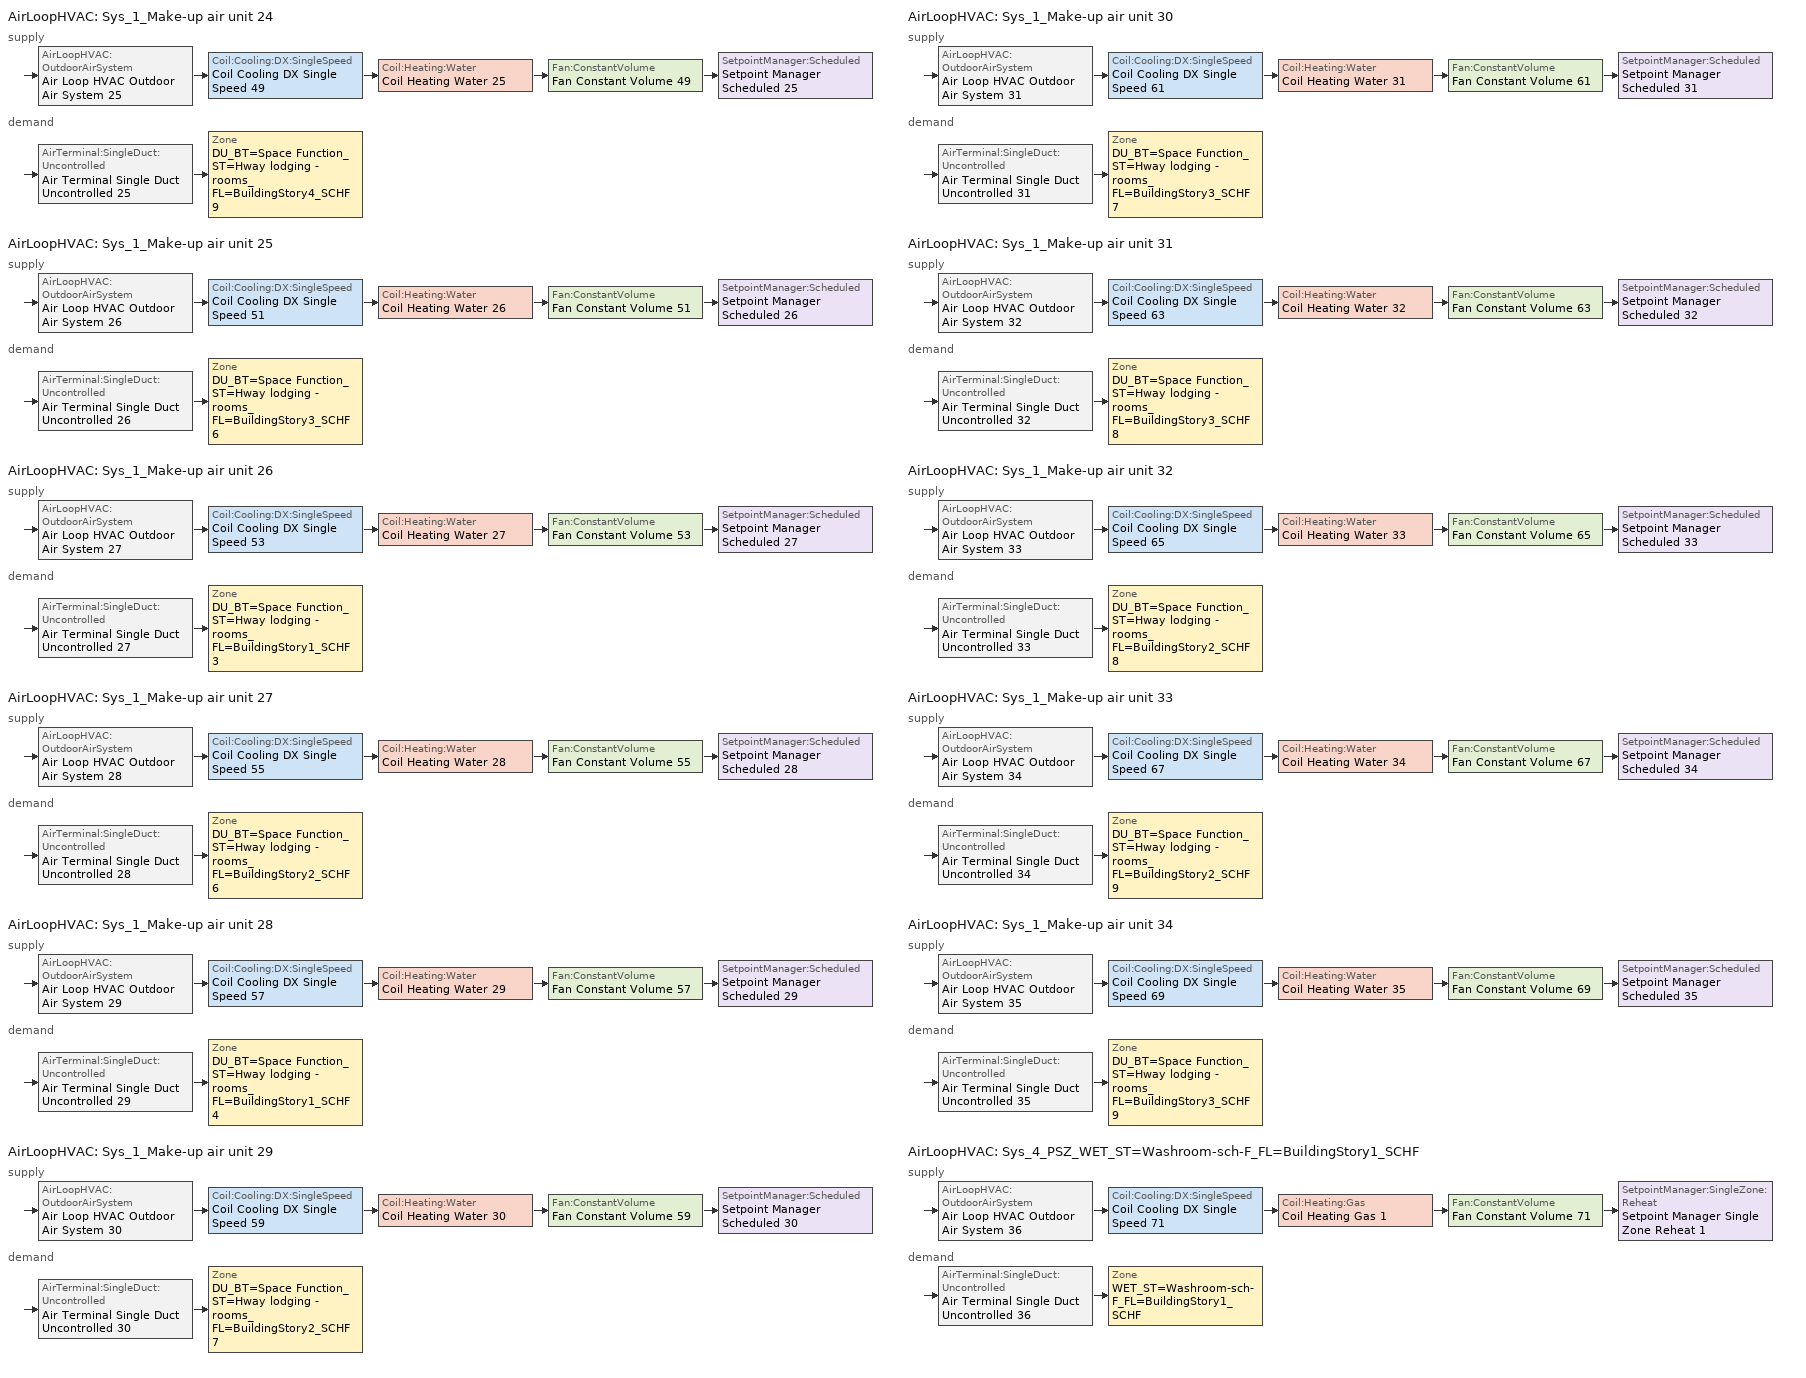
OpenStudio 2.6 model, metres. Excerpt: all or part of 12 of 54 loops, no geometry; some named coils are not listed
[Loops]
AirLoopHVAC 'Sys_1_Make-up air unit 24'
 supply: AirLoopHVAC:OutdoorAirSystem 'Air Loop HVAC Outdoor Air System 25' > Coil:Cooling:DX:SingleSpeed 'Coil Cooling DX Single Speed 49' > Coil:Heating:Water 'Coil Heating Water 25' > Fan:ConstantVolume 'Fan Constant Volume 49' > SetpointManager:Scheduled 'Setpoint Manager Scheduled 25'
 demand: AirTerminal:SingleDuct:Uncontrolled 'Air Terminal Single Duct Uncontrolled 25' > Zone 'DU_BT=Space Function_ST=Hway lodging - rooms_FL=BuildingStory4_SCHF 9'
AirLoopHVAC 'Sys_1_Make-up air unit 25'
 supply: AirLoopHVAC:OutdoorAirSystem 'Air Loop HVAC Outdoor Air System 26' > Coil:Cooling:DX:SingleSpeed 'Coil Cooling DX Single Speed 51' > Coil:Heating:Water 'Coil Heating Water 26' > Fan:ConstantVolume 'Fan Constant Volume 51' > SetpointManager:Scheduled 'Setpoint Manager Scheduled 26'
 demand: AirTerminal:SingleDuct:Uncontrolled 'Air Terminal Single Duct Uncontrolled 26' > Zone 'DU_BT=Space Function_ST=Hway lodging - rooms_FL=BuildingStory3_SCHF 6'
AirLoopHVAC 'Sys_1_Make-up air unit 26'
 supply: AirLoopHVAC:OutdoorAirSystem 'Air Loop HVAC Outdoor Air System 27' > Coil:Cooling:DX:SingleSpeed 'Coil Cooling DX Single Speed 53' > Coil:Heating:Water 'Coil Heating Water 27' > Fan:ConstantVolume 'Fan Constant Volume 53' > SetpointManager:Scheduled 'Setpoint Manager Scheduled 27'
 demand: AirTerminal:SingleDuct:Uncontrolled 'Air Terminal Single Duct Uncontrolled 27' > Zone 'DU_BT=Space Function_ST=Hway lodging - rooms_FL=BuildingStory1_SCHF 3'
AirLoopHVAC 'Sys_1_Make-up air unit 27'
 supply: AirLoopHVAC:OutdoorAirSystem 'Air Loop HVAC Outdoor Air System 28' > Coil:Cooling:DX:SingleSpeed 'Coil Cooling DX Single Speed 55' > Coil:Heating:Water 'Coil Heating Water 28' > Fan:ConstantVolume 'Fan Constant Volume 55' > SetpointManager:Scheduled 'Setpoint Manager Scheduled 28'
 demand: AirTerminal:SingleDuct:Uncontrolled 'Air Terminal Single Duct Uncontrolled 28' > Zone 'DU_BT=Space Function_ST=Hway lodging - rooms_FL=BuildingStory2_SCHF 6'
AirLoopHVAC 'Sys_1_Make-up air unit 28'
 supply: AirLoopHVAC:OutdoorAirSystem 'Air Loop HVAC Outdoor Air System 29' > Coil:Cooling:DX:SingleSpeed 'Coil Cooling DX Single Speed 57' > Coil:Heating:Water 'Coil Heating Water 29' > Fan:ConstantVolume 'Fan Constant Volume 57' > SetpointManager:Scheduled 'Setpoint Manager Scheduled 29'
 demand: AirTerminal:SingleDuct:Uncontrolled 'Air Terminal Single Duct Uncontrolled 29' > Zone 'DU_BT=Space Function_ST=Hway lodging - rooms_FL=BuildingStory1_SCHF 4'
AirLoopHVAC 'Sys_1_Make-up air unit 29'
 supply: AirLoopHVAC:OutdoorAirSystem 'Air Loop HVAC Outdoor Air System 30' > Coil:Cooling:DX:SingleSpeed 'Coil Cooling DX Single Speed 59' > Coil:Heating:Water 'Coil Heating Water 30' > Fan:ConstantVolume 'Fan Constant Volume 59' > SetpointManager:Scheduled 'Setpoint Manager Scheduled 30'
 demand: AirTerminal:SingleDuct:Uncontrolled 'Air Terminal Single Duct Uncontrolled 30' > Zone 'DU_BT=Space Function_ST=Hway lodging - rooms_FL=BuildingStory2_SCHF 7'
AirLoopHVAC 'Sys_1_Make-up air unit 30'
 supply: AirLoopHVAC:OutdoorAirSystem 'Air Loop HVAC Outdoor Air System 31' > Coil:Cooling:DX:SingleSpeed 'Coil Cooling DX Single Speed 61' > Coil:Heating:Water 'Coil Heating Water 31' > Fan:ConstantVolume 'Fan Constant Volume 61' > SetpointManager:Scheduled 'Setpoint Manager Scheduled 31'
 demand: AirTerminal:SingleDuct:Uncontrolled 'Air Terminal Single Duct Uncontrolled 31' > Zone 'DU_BT=Space Function_ST=Hway lodging - rooms_FL=BuildingStory3_SCHF 7'
AirLoopHVAC 'Sys_1_Make-up air unit 31'
 supply: AirLoopHVAC:OutdoorAirSystem 'Air Loop HVAC Outdoor Air System 32' > Coil:Cooling:DX:SingleSpeed 'Coil Cooling DX Single Speed 63' > Coil:Heating:Water 'Coil Heating Water 32' > Fan:ConstantVolume 'Fan Constant Volume 63' > SetpointManager:Scheduled 'Setpoint Manager Scheduled 32'
 demand: AirTerminal:SingleDuct:Uncontrolled 'Air Terminal Single Duct Uncontrolled 32' > Zone 'DU_BT=Space Function_ST=Hway lodging - rooms_FL=BuildingStory3_SCHF 8'
AirLoopHVAC 'Sys_1_Make-up air unit 32'
 supply: AirLoopHVAC:OutdoorAirSystem 'Air Loop HVAC Outdoor Air System 33' > Coil:Cooling:DX:SingleSpeed 'Coil Cooling DX Single Speed 65' > Coil:Heating:Water 'Coil Heating Water 33' > Fan:ConstantVolume 'Fan Constant Volume 65' > SetpointManager:Scheduled 'Setpoint Manager Scheduled 33'
 demand: AirTerminal:SingleDuct:Uncontrolled 'Air Terminal Single Duct Uncontrolled 33' > Zone 'DU_BT=Space Function_ST=Hway lodging - rooms_FL=BuildingStory2_SCHF 8'
AirLoopHVAC 'Sys_1_Make-up air unit 33'
 supply: AirLoopHVAC:OutdoorAirSystem 'Air Loop HVAC Outdoor Air System 34' > Coil:Cooling:DX:SingleSpeed 'Coil Cooling DX Single Speed 67' > Coil:Heating:Water 'Coil Heating Water 34' > Fan:ConstantVolume 'Fan Constant Volume 67' > SetpointManager:Scheduled 'Setpoint Manager Scheduled 34'
 demand: AirTerminal:SingleDuct:Uncontrolled 'Air Terminal Single Duct Uncontrolled 34' > Zone 'DU_BT=Space Function_ST=Hway lodging - rooms_FL=BuildingStory2_SCHF 9'
AirLoopHVAC 'Sys_1_Make-up air unit 34'
 supply: AirLoopHVAC:OutdoorAirSystem 'Air Loop HVAC Outdoor Air System 35' > Coil:Cooling:DX:SingleSpeed 'Coil Cooling DX Single Speed 69' > Coil:Heating:Water 'Coil Heating Water 35' > Fan:ConstantVolume 'Fan Constant Volume 69' > SetpointManager:Scheduled 'Setpoint Manager Scheduled 35'
 demand: AirTerminal:SingleDuct:Uncontrolled 'Air Terminal Single Duct Uncontrolled 35' > Zone 'DU_BT=Space Function_ST=Hway lodging - rooms_FL=BuildingStory3_SCHF 9'
AirLoopHVAC 'Sys_4_PSZ_WET_ST=Washroom-sch-F_FL=BuildingStory1_SCHF'
 supply: AirLoopHVAC:OutdoorAirSystem 'Air Loop HVAC Outdoor Air System 36' > Coil:Cooling:DX:SingleSpeed 'Coil Cooling DX Single Speed 71' > Coil:Heating:Gas 'Coil Heating Gas 1' > Fan:ConstantVolume 'Fan Constant Volume 71' > SetpointManager:SingleZone:Reheat 'Setpoint Manager Single Zone Reheat 1'
 demand: AirTerminal:SingleDuct:Uncontrolled 'Air Terminal Single Duct Uncontrolled 36' > Zone 'WET_ST=Washroom-sch-F_FL=BuildingStory1_SCHF'
[Sizing:Zone] Zone Cooling Design Supply Air Temperature Input Method=SupplyAirTemperature; Zone Cooling Design Supply Air Temperature {C}=13; Zone Cooling Design Supply Air Temperature Difference {deltaC}=11.11; Zone Heating Design Supply Air Temperature Input Method=SupplyAirTemperature; Zone Heating Design Supply Air Temperature {C}=43; Zone Heating Design Supply Air Temperature Difference {deltaC}=11.11; Zone Cooling Design Supply Air Humidity Ratio {kg-H2O/kg-air}=0.0085; Zone Heating Design Supply Air Humidity Ratio {kg-H2O/kg-air}=0.008; Zone Heating Sizing Factor=1.3; Zone Cooling Sizing Factor=1.1; Cooling Design Air Flow Method=DesignDay; Heating Design Air Flow Method=DesignDay; Account for Dedicated Outdoor Air System=No; Dedicated Outdoor Air System Control Strategy=NeutralSupplyAir; Dedicated Outdoor Air Low Setpoint Temperature for Design {C}=autosize; Dedicated Outdoor Air High Setpoint Temperature for Design {C}=autosize
DU_BT=Space Function_ST=Hway lodging - rooms_FL=BuildingStory4_SCHF 9; DU_BT=Space Function_ST=Hway lodging - rooms_FL=BuildingStory3_SCHF 6; DU_BT=Space Function_ST=Hway lodging - rooms_FL=BuildingStory1_SCHF 3; DU_BT=Space Function_ST=Hway lodging - rooms_FL=BuildingStory2_SCHF 6; DU_BT=Space Function_ST=Hway lodging - rooms_FL=BuildingStory1_SCHF 4; DU_BT=Space Function_ST=Hway lodging - rooms_FL=BuildingStory2_SCHF 7; DU_BT=Space Function_ST=Hway lodging - rooms_FL=BuildingStory3_SCHF 7; DU_BT=Space Function_ST=Hway lodging - rooms_FL=BuildingStory3_SCHF 8; DU_BT=Space Function_ST=Hway lodging - rooms_FL=BuildingStory2_SCHF 8; DU_BT=Space Function_ST=Hway lodging - rooms_FL=BuildingStory2_SCHF 9; DU_BT=Space Function_ST=Hway lodging - rooms_FL=BuildingStory3_SCHF 9; WET_ST=Washroom-sch-F_FL=BuildingStory1_SCHF
[Zone equipment]
DU_BT=Space Function_ST=Hway lodging - rooms_FL=BuildingStory4_SCHF 9: DU_BT=Space Function_ST=Hway lodging - rooms_FL=BuildingStory4_SCHF 9 PTAC, Zone HVAC Baseboard Convective Water 25, Air Terminal Single Duct Uncontrolled 25
DU_BT=Space Function_ST=Hway lodging - rooms_FL=BuildingStory3_SCHF 6: DU_BT=Space Function_ST=Hway lodging - rooms_FL=BuildingStory3_SCHF 6 PTAC, Zone HVAC Baseboard Convective Water 26, Air Terminal Single Duct Uncontrolled 26
DU_BT=Space Function_ST=Hway lodging - rooms_FL=BuildingStory1_SCHF 3: DU_BT=Space Function_ST=Hway lodging - rooms_FL=BuildingStory1_SCHF 3 PTAC, Zone HVAC Baseboard Convective Water 27, Air Terminal Single Duct Uncontrolled 27
DU_BT=Space Function_ST=Hway lodging - rooms_FL=BuildingStory2_SCHF 6: DU_BT=Space Function_ST=Hway lodging - rooms_FL=BuildingStory2_SCHF 6 PTAC, Zone HVAC Baseboard Convective Water 28, Air Terminal Single Duct Uncontrolled 28
DU_BT=Space Function_ST=Hway lodging - rooms_FL=BuildingStory1_SCHF 4: DU_BT=Space Function_ST=Hway lodging - rooms_FL=BuildingStory1_SCHF 4 PTAC, Zone HVAC Baseboard Convective Water 29, Air Terminal Single Duct Uncontrolled 29
DU_BT=Space Function_ST=Hway lodging - rooms_FL=BuildingStory2_SCHF 7: DU_BT=Space Function_ST=Hway lodging - rooms_FL=BuildingStory2_SCHF 7 PTAC, Zone HVAC Baseboard Convective Water 30, Air Terminal Single Duct Uncontrolled 30
DU_BT=Space Function_ST=Hway lodging - rooms_FL=BuildingStory3_SCHF 7: DU_BT=Space Function_ST=Hway lodging - rooms_FL=BuildingStory3_SCHF 7 PTAC, Zone HVAC Baseboard Convective Water 31, Air Terminal Single Duct Uncontrolled 31
DU_BT=Space Function_ST=Hway lodging - rooms_FL=BuildingStory3_SCHF 8: DU_BT=Space Function_ST=Hway lodging - rooms_FL=BuildingStory3_SCHF 8 PTAC, Zone HVAC Baseboard Convective Water 32, Air Terminal Single Duct Uncontrolled 32
DU_BT=Space Function_ST=Hway lodging - rooms_FL=BuildingStory2_SCHF 8: DU_BT=Space Function_ST=Hway lodging - rooms_FL=BuildingStory2_SCHF 8 PTAC, Zone HVAC Baseboard Convective Water 33, Air Terminal Single Duct Uncontrolled 33
DU_BT=Space Function_ST=Hway lodging - rooms_FL=BuildingStory2_SCHF 9: DU_BT=Space Function_ST=Hway lodging - rooms_FL=BuildingStory2_SCHF 9 PTAC, Zone HVAC Baseboard Convective Water 34, Air Terminal Single Duct Uncontrolled 34
DU_BT=Space Function_ST=Hway lodging - rooms_FL=BuildingStory3_SCHF 9: DU_BT=Space Function_ST=Hway lodging - rooms_FL=BuildingStory3_SCHF 9 PTAC, Zone HVAC Baseboard Convective Water 35, Air Terminal Single Duct Uncontrolled 35
WET_ST=Washroom-sch-F_FL=BuildingStory1_SCHF: Air Terminal Single Duct Uncontrolled 36, Zone HVAC Baseboard Convective Water 36
[AirLoopHVAC] Availability Schedule=Always On Discrete; Design Supply Air Flow Rate {m3/s}=AutoSize
Sys_1_Make-up air unit 24; Sys_1_Make-up air unit 25; Sys_1_Make-up air unit 26; Sys_1_Make-up air unit 27; Sys_1_Make-up air unit 28; Sys_1_Make-up air unit 29; Sys_1_Make-up air unit 30; Sys_1_Make-up air unit 31; Sys_1_Make-up air unit 32; Sys_1_Make-up air unit 33; Sys_1_Make-up air unit 34; Sys_4_PSZ_WET_ST=Washroom-sch-F_FL=BuildingStory1_SCHF
[Sizing:System] Design Outdoor Air Flow Rate {m3/s}=Autosize; Minimum System Air Flow Ratio=1; Preheat Design Temperature {C}=7; Preheat Design Humidity Ratio {kg-H2O/kg-Air}=0.008; Precool Design Temperature {C}=13; Precool Design Humidity Ratio {kg-H2O/kg-Air}=0.008; Central Cooling Design Supply Air Temperature {C}=13; Central Heating Design Supply Air Temperature {C}=43; Sizing Option=NonCoincident; Central Cooling Design Supply Air Humidity Ratio {kg-H2O/kg-Air}=0.0085; Central Heating Design Supply Air Humidity Ratio {kg-H2O/kg-Air}=0.008; Cooling Design Air Flow Method=DesignDay; Cooling Design Air Flow Rate {m3/s}=0; Heating Design Air Flow Method=DesignDay; Heating Design Air Flow Rate {m3/s}=0; System Outdoor Air Method=ZoneSum; Zone Maximum Outdoor Air Fraction=1; Cooling Supply Air Flow Rate Per Floor Area {m3/s-m2}=0.00996765; Cooling Fraction of Autosized Cooling Supply Air Flow Rate=1; Cooling Supply Air Flow Rate Per Unit Cooling Capacity {m3/s-W}=3.94755e-05; Heating Supply Air Flow Rate Per Floor Area {m3/s-m2}=0.00996765; Heating Fraction of Autosized Heating Supply Air Flow Rate=1; Heating Fraction of Autosized Cooling Supply Air Flow Rate=1; Heating Supply Air Flow Rate Per Unit Heating Capacity {m3/s-W}=3.15882e-05; Cooling Design Capacity Method=CoolingDesignCapacity; Cooling Design Capacity {W}=autosize; Cooling Design Capacity Per Floor Area {W/m2}=234.7; Fraction of Autosized Cooling Design Capacity=1; Heating Design Capacity Method=HeatingDesignCapacity; Heating Design Capacity {W}=autosize; Heating Design Capacity Per Floor Area {W/m2}=157; Fraction of Autosized Heating Design Capacity=1; Central Cooling Capacity Control Method=OnOff
Name | Type of Load to Size On | 100% Outdoor Air in Cooling | 100% Outdoor Air in Heating
Sys_1_Make-up air unit 24; Sys_1_Make-up air unit 25; Sys_1_Make-up air unit 26; Sys_1_Make-up air unit 27; Sys_1_Make-up air unit 28; Sys_1_Make-up air unit 29; Sys_1_Make-up air unit 30; Sys_1_Make-up air unit 31; Sys_1_Make-up air unit 32; Sys_1_Make-up air unit 33; Sys_1_Make-up air unit 34 | VentilationRequirement | Yes | Yes
Sys_4_PSZ_WET_ST=Washroom-sch-F_FL=BuildingStory1_SCHF | Sensible | No | No
[Fan:ConstantVolume] Availability Schedule=Always On Discrete; Maximum Flow Rate {m3/s}=AutoSize
Name | Pressure Rise {Pa}
Fan Constant Volume 49; Fan Constant Volume 51; Fan Constant Volume 53; Fan Constant Volume 55; Fan Constant Volume 57; Fan Constant Volume 59; Fan Constant Volume 61; Fan Constant Volume 63; Fan Constant Volume 65; Fan Constant Volume 67; Fan Constant Volume 69; Fan Constant Volume 71
Fan Constant Volume 50; Fan Constant Volume 52; Fan Constant Volume 54; Fan Constant Volume 56; Fan Constant Volume 58; Fan Constant Volume 60; Fan Constant Volume 62; Fan Constant Volume 64; Fan Constant Volume 66; Fan Constant Volume 68; Fan Constant Volume 70 | 640
[Coil:Cooling:DX:SingleSpeed] Availability Schedule=Always On Discrete; Rated Total Cooling Capacity {W}=autosize; Rated Sensible Heat Ratio=autosize; Rated COP {W/W}=3; Rated Air Flow Rate {m3/s}=autosize; Rated Evaporator Fan Power Per Volume Flow Rate {W/(m3/s)}=773.3; Condenser Type=AirCooled; Evaporative Condenser Effectiveness=0; Evaporative Condenser Air Flow Rate {m3/s}=Autosize; Evaporative Condenser Pump Rated Power Consumption {W}=Autosize; Crankcase Heater Capacity {W}=0; Maximum Outdoor Dry-Bulb Temperature for Crankcase Heater Operation {C}=0; Basin Heater Capacity {W/K}=0; Basin Heater Setpoint Temperature {C}=10
Name | Total Cooling Capacity Function of Temperature Curve | Total Cooling Capacity Function of Flow Fraction Curve | Energy Input Ratio Function of Temperature Curve | Energy Input Ratio Function of Flow Fraction Curve | Part Load Fraction Correlation Curve
Coil Cooling DX Single Speed 49 | Curve Biquadratic 97 | Curve Quadratic 97 | Curve Biquadratic 98 | Curve Quadratic 98 | Curve Cubic 49
Coil Cooling DX Single Speed 50 | Curve Biquadratic 99 | Curve Quadratic 99 | Curve Biquadratic 100 | Curve Quadratic 100 | Curve Cubic 50
Coil Cooling DX Single Speed 51 | Curve Biquadratic 101 | Curve Quadratic 101 | Curve Biquadratic 102 | Curve Quadratic 102 | Curve Cubic 51
Coil Cooling DX Single Speed 52 | Curve Biquadratic 103 | Curve Quadratic 103 | Curve Biquadratic 104 | Curve Quadratic 104 | Curve Cubic 52
Coil Cooling DX Single Speed 53 | Curve Biquadratic 105 | Curve Quadratic 105 | Curve Biquadratic 106 | Curve Quadratic 106 | Curve Cubic 53
Coil Cooling DX Single Speed 54 | Curve Biquadratic 107 | Curve Quadratic 107 | Curve Biquadratic 108 | Curve Quadratic 108 | Curve Cubic 54
Coil Cooling DX Single Speed 55 | Curve Biquadratic 109 | Curve Quadratic 109 | Curve Biquadratic 110 | Curve Quadratic 110 | Curve Cubic 55
Coil Cooling DX Single Speed 56 | Curve Biquadratic 111 | Curve Quadratic 111 | Curve Biquadratic 112 | Curve Quadratic 112 | Curve Cubic 56
Coil Cooling DX Single Speed 57 | Curve Biquadratic 113 | Curve Quadratic 113 | Curve Biquadratic 114 | Curve Quadratic 114 | Curve Cubic 57
Coil Cooling DX Single Speed 58 | Curve Biquadratic 115 | Curve Quadratic 115 | Curve Biquadratic 116 | Curve Quadratic 116 | Curve Cubic 58
Coil Cooling DX Single Speed 59 | Curve Biquadratic 117 | Curve Quadratic 117 | Curve Biquadratic 118 | Curve Quadratic 118 | Curve Cubic 59
Coil Cooling DX Single Speed 60 | Curve Biquadratic 119 | Curve Quadratic 119 | Curve Biquadratic 120 | Curve Quadratic 120 | Curve Cubic 60
Coil Cooling DX Single Speed 61 | Curve Biquadratic 121 | Curve Quadratic 121 | Curve Biquadratic 122 | Curve Quadratic 122 | Curve Cubic 61
Coil Cooling DX Single Speed 62 | Curve Biquadratic 123 | Curve Quadratic 123 | Curve Biquadratic 124 | Curve Quadratic 124 | Curve Cubic 62
Coil Cooling DX Single Speed 63 | Curve Biquadratic 125 | Curve Quadratic 125 | Curve Biquadratic 126 | Curve Quadratic 126 | Curve Cubic 63
Coil Cooling DX Single Speed 64 | Curve Biquadratic 127 | Curve Quadratic 127 | Curve Biquadratic 128 | Curve Quadratic 128 | Curve Cubic 64
Coil Cooling DX Single Speed 65 | Curve Biquadratic 129 | Curve Quadratic 129 | Curve Biquadratic 130 | Curve Quadratic 130 | Curve Cubic 65
Coil Cooling DX Single Speed 66 | Curve Biquadratic 131 | Curve Quadratic 131 | Curve Biquadratic 132 | Curve Quadratic 132 | Curve Cubic 66
Coil Cooling DX Single Speed 67 | Curve Biquadratic 133 | Curve Quadratic 133 | Curve Biquadratic 134 | Curve Quadratic 134 | Curve Cubic 67
Coil Cooling DX Single Speed 68 | Curve Biquadratic 135 | Curve Quadratic 135 | Curve Biquadratic 136 | Curve Quadratic 136 | Curve Cubic 68
Coil Cooling DX Single Speed 69 | Curve Biquadratic 137 | Curve Quadratic 137 | Curve Biquadratic 138 | Curve Quadratic 138 | Curve Cubic 69
Coil Cooling DX Single Speed 70 | Curve Biquadratic 139 | Curve Quadratic 139 | Curve Biquadratic 140 | Curve Quadratic 140 | Curve Cubic 70
Coil Cooling DX Single Speed 71 | Curve Biquadratic 141 | Curve Quadratic 141 | Curve Biquadratic 142 | Curve Quadratic 142 | Curve Cubic 71
[Controller:OutdoorAir] Minimum Outdoor Air Flow Rate {m3/s}=autosize; Maximum Outdoor Air Flow Rate {m3/s}=Autosize; Economizer Control Type=NoEconomizer; Economizer Control Action Type=ModulateFlow; Economizer Maximum Limit Dry-Bulb Temperature {C}=28; Economizer Maximum Limit Enthalpy {J/kg}=64000; Economizer Minimum Limit Dry-Bulb Temperature {C}=-100; Lockout Type=NoLockout; Minimum Limit Type=FixedMinimum; High Humidity Control=No; Heat Recovery Bypass Control Type=BypassWhenWithinEconomizerLimits
Name | Controller Mechanical Ventilation
Controller Outdoor Air 25 | Controller Mechanical Ventilation 25
Controller Outdoor Air 26 | Controller Mechanical Ventilation 26
Controller Outdoor Air 27 | Controller Mechanical Ventilation 27
Controller Outdoor Air 28 | Controller Mechanical Ventilation 28
Controller Outdoor Air 29 | Controller Mechanical Ventilation 29
Controller Outdoor Air 30 | Controller Mechanical Ventilation 30
Controller Outdoor Air 31 | Controller Mechanical Ventilation 31
Controller Outdoor Air 32 | Controller Mechanical Ventilation 32
Controller Outdoor Air 33 | Controller Mechanical Ventilation 33
Controller Outdoor Air 34 | Controller Mechanical Ventilation 34
Controller Outdoor Air 35 | Controller Mechanical Ventilation 35
Controller Outdoor Air 36 | Controller Mechanical Ventilation 36
[Controller:MechanicalVentilation] Availability Schedule=Always On Discrete; System Outdoor Air Method=ZoneSum
Controller Mechanical Ventilation 25; Controller Mechanical Ventilation 26; Controller Mechanical Ventilation 27; Controller Mechanical Ventilation 28; Controller Mechanical Ventilation 29; Controller Mechanical Ventilation 30; Controller Mechanical Ventilation 31; Controller Mechanical Ventilation 32; Controller Mechanical Ventilation 33; Controller Mechanical Ventilation 34; Controller Mechanical Ventilation 35; Controller Mechanical Ventilation 36
[AirLoopHVAC:OutdoorAirSystem]
Name | Controller
Air Loop HVAC Outdoor Air System 25 | Controller Outdoor Air 25
Air Loop HVAC Outdoor Air System 26 | Controller Outdoor Air 26
Air Loop HVAC Outdoor Air System 27 | Controller Outdoor Air 27
Air Loop HVAC Outdoor Air System 28 | Controller Outdoor Air 28
Air Loop HVAC Outdoor Air System 29 | Controller Outdoor Air 29
Air Loop HVAC Outdoor Air System 30 | Controller Outdoor Air 30
Air Loop HVAC Outdoor Air System 31 | Controller Outdoor Air 31
Air Loop HVAC Outdoor Air System 32 | Controller Outdoor Air 32
Air Loop HVAC Outdoor Air System 33 | Controller Outdoor Air 33
Air Loop HVAC Outdoor Air System 34 | Controller Outdoor Air 34
Air Loop HVAC Outdoor Air System 35 | Controller Outdoor Air 35
Air Loop HVAC Outdoor Air System 36 | Controller Outdoor Air 36
[SetpointManager:Scheduled] Control Variable=Temperature
Name | Schedule
Setpoint Manager Scheduled 25 | Makeup-Air Unit Supply Air Temp 24
Setpoint Manager Scheduled 26 | Makeup-Air Unit Supply Air Temp 25
Setpoint Manager Scheduled 27 | Makeup-Air Unit Supply Air Temp 26
Setpoint Manager Scheduled 28 | Makeup-Air Unit Supply Air Temp 27
Setpoint Manager Scheduled 29 | Makeup-Air Unit Supply Air Temp 28
Setpoint Manager Scheduled 30 | Makeup-Air Unit Supply Air Temp 29
Setpoint Manager Scheduled 31 | Makeup-Air Unit Supply Air Temp 30
Setpoint Manager Scheduled 32 | Makeup-Air Unit Supply Air Temp 31
Setpoint Manager Scheduled 33 | Makeup-Air Unit Supply Air Temp 32
Setpoint Manager Scheduled 34 | Makeup-Air Unit Supply Air Temp 33
Setpoint Manager Scheduled 35 | Makeup-Air Unit Supply Air Temp 34
[Coil:Heating:Electric] Availability Schedule=Always Off Discrete
Coil Heating Electric 25; Coil Heating Electric 26; Coil Heating Electric 27; Coil Heating Electric 28; Coil Heating Electric 29; Coil Heating Electric 30; Coil Heating Electric 31; Coil Heating Electric 32; Coil Heating Electric 33; Coil Heating Electric 34; Coil Heating Electric 35
[ZoneHVAC:PackagedTerminalAirConditioner] Availability Schedule=Always On Discrete; Supply Air Flow Rate During Cooling Operation {m3/s}=Autosize; Supply Air Flow Rate During Heating Operation {m3/s}=Autosize; Supply Air Flow Rate When No Cooling or Heating is Needed {m3/s}=Autosize; Outdoor Air Flow Rate During Cooling Operation {m3/s}=Autosize; Outdoor Air Flow Rate During Heating Operation {m3/s}=Autosize; Outdoor Air Flow Rate When No Cooling or Heating is Needed {m3/s}=Autosize; Fan Placement=DrawThrough
Name | Supply Air Fan | Heating Coil | Cooling Coil
DU_BT=Space Function_ST=Hway lodging - rooms_FL=BuildingStory4_SCHF 9 PTAC | Fan Constant Volume 50 | Coil Heating Electric 25 | Coil Cooling DX Single Speed 50
DU_BT=Space Function_ST=Hway lodging - rooms_FL=BuildingStory3_SCHF 6 PTAC | Fan Constant Volume 52 | Coil Heating Electric 26 | Coil Cooling DX Single Speed 52
DU_BT=Space Function_ST=Hway lodging - rooms_FL=BuildingStory1_SCHF 3 PTAC | Fan Constant Volume 54 | Coil Heating Electric 27 | Coil Cooling DX Single Speed 54
DU_BT=Space Function_ST=Hway lodging - rooms_FL=BuildingStory2_SCHF 6 PTAC | Fan Constant Volume 56 | Coil Heating Electric 28 | Coil Cooling DX Single Speed 56
DU_BT=Space Function_ST=Hway lodging - rooms_FL=BuildingStory1_SCHF 4 PTAC | Fan Constant Volume 58 | Coil Heating Electric 29 | Coil Cooling DX Single Speed 58
DU_BT=Space Function_ST=Hway lodging - rooms_FL=BuildingStory2_SCHF 7 PTAC | Fan Constant Volume 60 | Coil Heating Electric 30 | Coil Cooling DX Single Speed 60
DU_BT=Space Function_ST=Hway lodging - rooms_FL=BuildingStory3_SCHF 7 PTAC | Fan Constant Volume 62 | Coil Heating Electric 31 | Coil Cooling DX Single Speed 62
DU_BT=Space Function_ST=Hway lodging - rooms_FL=BuildingStory3_SCHF 8 PTAC | Fan Constant Volume 64 | Coil Heating Electric 32 | Coil Cooling DX Single Speed 64
DU_BT=Space Function_ST=Hway lodging - rooms_FL=BuildingStory2_SCHF 8 PTAC | Fan Constant Volume 66 | Coil Heating Electric 33 | Coil Cooling DX Single Speed 66
DU_BT=Space Function_ST=Hway lodging - rooms_FL=BuildingStory2_SCHF 9 PTAC | Fan Constant Volume 68 | Coil Heating Electric 34 | Coil Cooling DX Single Speed 68
DU_BT=Space Function_ST=Hway lodging - rooms_FL=BuildingStory3_SCHF 9 PTAC | Fan Constant Volume 70 | Coil Heating Electric 35 | Coil Cooling DX Single Speed 70
[AirTerminal:SingleDuct:Uncontrolled] Availability Schedule=Always On Discrete; Maximum Air Flow Rate {m3/s}=AutoSize
Air Terminal Single Duct Uncontrolled 25; Air Terminal Single Duct Uncontrolled 26; Air Terminal Single Duct Uncontrolled 27; Air Terminal Single Duct Uncontrolled 28; Air Terminal Single Duct Uncontrolled 29; Air Terminal Single Duct Uncontrolled 30; Air Terminal Single Duct Uncontrolled 31; Air Terminal Single Duct Uncontrolled 32; Air Terminal Single Duct Uncontrolled 33; Air Terminal Single Duct Uncontrolled 34; Air Terminal Single Duct Uncontrolled 35; Air Terminal Single Duct Uncontrolled 36
[Coil:Heating:Gas]
Coil Heating Gas 1: Availability Schedule=Always On Discrete; Gas Burner Efficiency=0.8; Nominal Capacity {W}=AutoSize; Parasitic Electric Load {W}=0; Parasitic Gas Load {W}=0
[SetpointManager:SingleZone:Reheat]
Setpoint Manager Single Zone Reheat 1: Minimum Supply Air Temperature {C}=13; Maximum Supply Air Temperature {C}=43; Control Zone=WET_ST=Washroom-sch-F_FL=BuildingStory1_SCHF
[Schedule:Ruleset]
Name | Default Day Schedule
Makeup-Air Unit Supply Air Temp 24 | Makeup Air Unit Supply Air Temp Default 24
Makeup-Air Unit Supply Air Temp 25 | Makeup Air Unit Supply Air Temp Default 25
Makeup-Air Unit Supply Air Temp 26 | Makeup Air Unit Supply Air Temp Default 26
Makeup-Air Unit Supply Air Temp 27 | Makeup Air Unit Supply Air Temp Default 27
Makeup-Air Unit Supply Air Temp 28 | Makeup Air Unit Supply Air Temp Default 28
Makeup-Air Unit Supply Air Temp 29 | Makeup Air Unit Supply Air Temp Default 29
Makeup-Air Unit Supply Air Temp 30 | Makeup Air Unit Supply Air Temp Default 30
Makeup-Air Unit Supply Air Temp 31 | Makeup Air Unit Supply Air Temp Default 31
Makeup-Air Unit Supply Air Temp 32 | Makeup Air Unit Supply Air Temp Default 32
Makeup-Air Unit Supply Air Temp 33 | Makeup Air Unit Supply Air Temp Default 33
Makeup-Air Unit Supply Air Temp 34 | Makeup Air Unit Supply Air Temp Default 34
[Schedule:Day]
Makeup Air Unit Supply Air Temp Default 24; Makeup Air Unit Supply Air Temp Default 25; Makeup Air Unit Supply Air Temp Default 26; Makeup Air Unit Supply Air Temp Default 27; Makeup Air Unit Supply Air Temp Default 28; Makeup Air Unit Supply Air Temp Default 29; Makeup Air Unit Supply Air Temp Default 30; Makeup Air Unit Supply Air Temp Default 31; Makeup Air Unit Supply Air Temp Default 32; Makeup Air Unit Supply Air Temp Default 33; Makeup Air Unit Supply Air Temp Default 34: 24, 0, 20
[Schedule:Constant]
Name | Value
Always On Discrete | 1
Always Off Discrete | 0
[Curve:Biquadratic] Minimum Value of x=13; Maximum Value of x=24; Minimum Value of y=24; Maximum Value of y=46
Name | Coefficient1 Constant | Coefficient2 x | Coefficient3 x**2 | Coefficient4 y | Coefficient5 y**2 | Coefficient6 x*y
Curve Biquadratic 97; Curve Biquadratic 99; Curve Biquadratic 101; Curve Biquadratic 103; Curve Biquadratic 105; Curve Biquadratic 107; Curve Biquadratic 109; Curve Biquadratic 111; Curve Biquadratic 113; Curve Biquadratic 115; Curve Biquadratic 117; Curve Biquadratic 119; Curve Biquadratic 121; Curve Biquadratic 123; Curve Biquadratic 125; Curve Biquadratic 127; Curve Biquadratic 129; Curve Biquadratic 131; Curve Biquadratic 133; Curve Biquadratic 135; Curve Biquadratic 137; Curve Biquadratic 139; Curve Biquadratic 141 | 0.867905 | 0.0142459 | 0.000554364 | -0.00755748 | 3.3048e-05 | -0.000191808
Curve Biquadratic 98; Curve Biquadratic 100; Curve Biquadratic 102; Curve Biquadratic 104; Curve Biquadratic 106; Curve Biquadratic 108; Curve Biquadratic 110; Curve Biquadratic 112; Curve Biquadratic 114; Curve Biquadratic 116; Curve Biquadratic 118; Curve Biquadratic 120; Curve Biquadratic 122; Curve Biquadratic 124; Curve Biquadratic 126; Curve Biquadratic 128; Curve Biquadratic 130; Curve Biquadratic 132; Curve Biquadratic 134; Curve Biquadratic 136; Curve Biquadratic 138; Curve Biquadratic 140; Curve Biquadratic 142 | 0.116936 | 0.0284933 | -0.000411156 | 0.0214108 | 0.000161028 | -0.000679104
[Curve:Quadratic] Coefficient1 Constant=1; Coefficient2 x=0; Coefficient3 x**2=0; Minimum Value of x=0; Maximum Value of x=1
Curve Quadratic 97; Curve Quadratic 98; Curve Quadratic 99; Curve Quadratic 100; Curve Quadratic 101; Curve Quadratic 102; Curve Quadratic 103; Curve Quadratic 104; Curve Quadratic 105; Curve Quadratic 106; Curve Quadratic 107; Curve Quadratic 108; Curve Quadratic 109; Curve Quadratic 110; Curve Quadratic 111; Curve Quadratic 112; Curve Quadratic 113; Curve Quadratic 114; Curve Quadratic 115; Curve Quadratic 116; Curve Quadratic 117; Curve Quadratic 118; Curve Quadratic 119; Curve Quadratic 120; Curve Quadratic 121; Curve Quadratic 122; Curve Quadratic 123; Curve Quadratic 124; Curve Quadratic 125; Curve Quadratic 126; Curve Quadratic 127; Curve Quadratic 128; Curve Quadratic 129; Curve Quadratic 130; Curve Quadratic 131; Curve Quadratic 132; Curve Quadratic 133; Curve Quadratic 134; Curve Quadratic 135; Curve Quadratic 136; Curve Quadratic 137; Curve Quadratic 138; Curve Quadratic 139; Curve Quadratic 140; Curve Quadratic 141; Curve Quadratic 142
[Curve:Cubic] Coefficient1 Constant=0.0277; Coefficient2 x=4.9151; Coefficient3 x**2=-8.184; Coefficient4 x**3=4.2702; Minimum Value of x=0.7; Maximum Value of x=1
Curve Cubic 49; Curve Cubic 50; Curve Cubic 51; Curve Cubic 52; Curve Cubic 53; Curve Cubic 54; Curve Cubic 55; Curve Cubic 56; Curve Cubic 57; Curve Cubic 58; Curve Cubic 59; Curve Cubic 60; Curve Cubic 61; Curve Cubic 62; Curve Cubic 63; Curve Cubic 64; Curve Cubic 65; Curve Cubic 66; Curve Cubic 67; Curve Cubic 68; Curve Cubic 69; Curve Cubic 70; Curve Cubic 71
